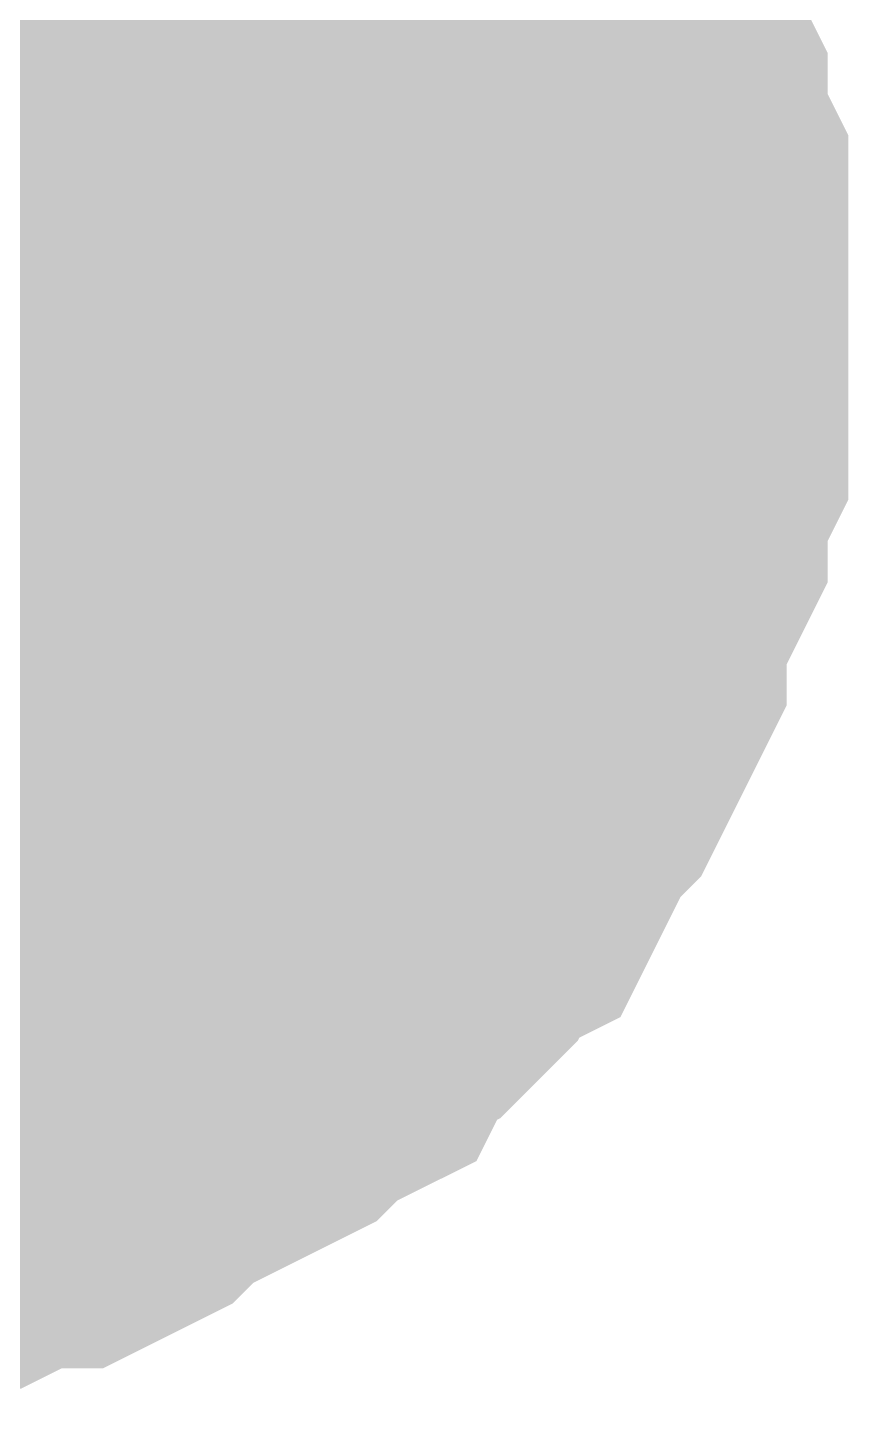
# Model space of a CAD drawing. Header units: inches. Extents: x 0 to 569, y 0 to 432.
# Drawn here: x 23.033 to 23.528, y 161.899 to 162.732 of the extents above; entities that cross this region are included whole.
import ezdxf

# ---------------------------------------------------------------- set-up
doc = ezdxf.new("R2010")
doc.units = ezdxf.units.IN
doc.layers.add('Sheet', color=255, linetype='Continuous')

msp = doc.modelspace()

# ---------------------------------------------------------------- linework, layer by layer
at = {"layer": 'Sheet'}
msp.add_lwpolyline([(22.606, 162.56, 0.508, 0.508, 1), (23.114, 162.56, 0.508, 0.508, 1)], format="xyseb", close=True, dxfattribs=at)
for points in [[(23.24199, 162.89238, 0.29972, 0.29972, 0), (23.25439, 162.87998, 0.29972, 0.29972, 0), (23.2792, 162.85518, 0.29972, 0.29972, 0), (23.2916, 162.84277, 0.29972, 0.29972, 0), (23.304, 162.81797, 0.29972, 0.29972, 0), (23.31641, 162.79316, 0.29972, 0.29972, 0), (23.32881, 162.76836, 0.29972, 0.29972, 0), (23.34121, 162.75596, 0.29972, 0.29972, 0), (23.34121, 162.73115, 0.29972, 0.29972, 0), (23.35361, 162.70635, 0.29972, 0.29972, 0), (23.36602, 162.68154, 0.29972, 0.29972, 0), (23.36602, 162.65674, 0.29972, 0.29972, 0), (23.37842, 162.63193, 0.29972, 0.29972, 0), (23.37842, 162.60713, 0.29972, 0.29972, 0), (23.37842, 162.58232, 0.29972, 0.29972, 0), (23.37842, 162.55752, 0.29972, 0.29972, 0)], [(23.24199, 162.89238, 0.29972, 0.29972, 0), (23.25439, 162.87998, 0.29972, 0.29972, 0), (23.2792, 162.85518, 0.29972, 0.29972, 0), (23.2916, 162.84277, 0.29972, 0.29972, 0), (23.304, 162.81797, 0.29972, 0.29972, 0), (23.31641, 162.79316, 0.29972, 0.29972, 0), (23.32881, 162.76836, 0.29972, 0.29972, 0), (23.34121, 162.75596, 0.29972, 0.29972, 0), (23.34121, 162.73115, 0.29972, 0.29972, 0), (23.35361, 162.70635, 0.29972, 0.29972, 0), (23.36602, 162.68154, 0.29972, 0.29972, 0), (23.36602, 162.65674, 0.29972, 0.29972, 0), (23.37842, 162.63193, 0.29972, 0.29972, 0), (23.37842, 162.60713, 0.29972, 0.29972, 0), (23.37842, 162.58232, 0.29972, 0.29972, 0), (23.37842, 162.55752, 0.29972, 0.29972, 0)], [(23.24199, 162.89238, 0.29972, 0.29972, 0), (23.25439, 162.87998, 0.29972, 0.29972, 0), (23.2792, 162.85518, 0.29972, 0.29972, 0), (23.2916, 162.84277, 0.29972, 0.29972, 0), (23.304, 162.81797, 0.29972, 0.29972, 0), (23.31641, 162.79316, 0.29972, 0.29972, 0), (23.32881, 162.76836, 0.29972, 0.29972, 0), (23.34121, 162.75596, 0.29972, 0.29972, 0), (23.34121, 162.73115, 0.29972, 0.29972, 0), (23.35361, 162.70635, 0.29972, 0.29972, 0), (23.36602, 162.68154, 0.29972, 0.29972, 0), (23.36602, 162.65674, 0.29972, 0.29972, 0), (23.37842, 162.63193, 0.29972, 0.29972, 0), (23.37842, 162.60713, 0.29972, 0.29972, 0), (23.37842, 162.58232, 0.29972, 0.29972, 0), (23.37842, 162.55752, 0.29972, 0.29972, 0)], [(23.24199, 162.89238, 0.29972, 0.29972, 0), (23.25439, 162.87998, 0.29972, 0.29972, 0), (23.2792, 162.85518, 0.29972, 0.29972, 0), (23.2916, 162.84277, 0.29972, 0.29972, 0), (23.304, 162.81797, 0.29972, 0.29972, 0), (23.31641, 162.79316, 0.29972, 0.29972, 0), (23.32881, 162.76836, 0.29972, 0.29972, 0), (23.34121, 162.75596, 0.29972, 0.29972, 0), (23.34121, 162.73115, 0.29972, 0.29972, 0), (23.35361, 162.70635, 0.29972, 0.29972, 0), (23.36602, 162.68154, 0.29972, 0.29972, 0), (23.36602, 162.65674, 0.29972, 0.29972, 0), (23.37842, 162.63193, 0.29972, 0.29972, 0), (23.37842, 162.60713, 0.29972, 0.29972, 0), (23.37842, 162.58232, 0.29972, 0.29972, 0), (23.37842, 162.55752, 0.29972, 0.29972, 0)], [(23.24199, 162.89238, 0.29972, 0.29972, 0), (23.25439, 162.87998, 0.29972, 0.29972, 0), (23.2792, 162.85518, 0.29972, 0.29972, 0), (23.2916, 162.84277, 0.29972, 0.29972, 0), (23.304, 162.81797, 0.29972, 0.29972, 0), (23.31641, 162.79316, 0.29972, 0.29972, 0), (23.32881, 162.76836, 0.29972, 0.29972, 0), (23.34121, 162.75596, 0.29972, 0.29972, 0), (23.34121, 162.73115, 0.29972, 0.29972, 0), (23.35361, 162.70635, 0.29972, 0.29972, 0), (23.36602, 162.68154, 0.29972, 0.29972, 0), (23.36602, 162.65674, 0.29972, 0.29972, 0), (23.37842, 162.63193, 0.29972, 0.29972, 0), (23.37842, 162.60713, 0.29972, 0.29972, 0), (23.37842, 162.58232, 0.29972, 0.29972, 0), (23.37842, 162.55752, 0.29972, 0.29972, 0)], [(23.31641, 162.79316, 0.09906, 0.09906, 0), (23.32881, 162.76836, 0.09906, 0.09906, 0), (23.34121, 162.75596, 0.09906, 0.09906, 0), (23.34121, 162.73115, 0.09906, 0.09906, 0), (23.35361, 162.70635, 0.09906, 0.09906, 0), (23.36602, 162.68154, 0.09906, 0.09906, 0), (23.36602, 162.65674, 0.09906, 0.09906, 0), (23.37842, 162.63193, 0.09906, 0.09906, 0), (23.37842, 162.60713, 0.09906, 0.09906, 0), (23.37842, 162.58232, 0.09906, 0.09906, 0), (23.37842, 162.55752, 0.09906, 0.09906, 0)], [(23.31641, 162.79316, 0.09906, 0.09906, 0), (23.32881, 162.76836, 0.09906, 0.09906, 0), (23.34121, 162.75596, 0.09906, 0.09906, 0), (23.34121, 162.73115, 0.09906, 0.09906, 0), (23.35361, 162.70635, 0.09906, 0.09906, 0), (23.36602, 162.68154, 0.09906, 0.09906, 0), (23.36602, 162.65674, 0.09906, 0.09906, 0), (23.37842, 162.63193, 0.09906, 0.09906, 0), (23.37842, 162.60713, 0.09906, 0.09906, 0), (23.37842, 162.58232, 0.09906, 0.09906, 0), (23.37842, 162.55752, 0.09906, 0.09906, 0)], [(23.31641, 162.79316, 0.09906, 0.09906, 0), (23.32881, 162.76836, 0.09906, 0.09906, 0), (23.34121, 162.75596, 0.09906, 0.09906, 0), (23.34121, 162.73115, 0.09906, 0.09906, 0), (23.35361, 162.70635, 0.09906, 0.09906, 0), (23.36602, 162.68154, 0.09906, 0.09906, 0), (23.36602, 162.65674, 0.09906, 0.09906, 0), (23.37842, 162.63193, 0.09906, 0.09906, 0), (23.37842, 162.60713, 0.09906, 0.09906, 0), (23.37842, 162.58232, 0.09906, 0.09906, 0), (23.37842, 162.55752, 0.09906, 0.09906, 0)], [(23.31641, 162.79316, 0.09906, 0.09906, 0), (23.32881, 162.76836, 0.09906, 0.09906, 0), (23.34121, 162.75596, 0.09906, 0.09906, 0), (23.34121, 162.73115, 0.09906, 0.09906, 0), (23.35361, 162.70635, 0.09906, 0.09906, 0), (23.36602, 162.68154, 0.09906, 0.09906, 0), (23.36602, 162.65674, 0.09906, 0.09906, 0), (23.37842, 162.63193, 0.09906, 0.09906, 0), (23.37842, 162.60713, 0.09906, 0.09906, 0), (23.37842, 162.58232, 0.09906, 0.09906, 0), (23.37842, 162.55752, 0.09906, 0.09906, 0)], [(23.31641, 162.79316, 0.09906, 0.09906, 0), (23.32881, 162.76836, 0.09906, 0.09906, 0), (23.34121, 162.75596, 0.09906, 0.09906, 0), (23.34121, 162.73115, 0.09906, 0.09906, 0), (23.35361, 162.70635, 0.09906, 0.09906, 0), (23.36602, 162.68154, 0.09906, 0.09906, 0), (23.36602, 162.65674, 0.09906, 0.09906, 0), (23.37842, 162.63193, 0.09906, 0.09906, 0), (23.37842, 162.60713, 0.09906, 0.09906, 0), (23.37842, 162.58232, 0.09906, 0.09906, 0), (23.37842, 162.55752, 0.09906, 0.09906, 0)], [(23.37842, 162.55752, 0.29972, 0.29972, 0), (23.37842, 162.53271, 0.29972, 0.29972, 0), (23.37842, 162.50791, 0.29972, 0.29972, 0), (23.37842, 162.48311, 0.29972, 0.29972, 0), (23.36602, 162.4583, 0.29972, 0.29972, 0), (23.36602, 162.4335, 0.29972, 0.29972, 0), (23.35361, 162.40869, 0.29972, 0.29972, 0), (23.34121, 162.38389, 0.29972, 0.29972, 0), (23.34121, 162.35908, 0.29972, 0.29972, 0), (23.32881, 162.33428, 0.29972, 0.29972, 0), (23.31641, 162.30947, 0.29972, 0.29972, 0), (23.304, 162.29707, 0.29972, 0.29972, 0), (23.2916, 162.27227, 0.29972, 0.29972, 0), (23.2792, 162.24746, 0.29972, 0.29972, 0), (23.25439, 162.23506, 0.29972, 0.29972, 0), (23.24199, 162.21025, 0.29972, 0.29972, 0), (23.22959, 162.19785, 0.29972, 0.29972, 0), (23.20479, 162.18545, 0.29972, 0.29972, 0), (23.19238, 162.16064, 0.29972, 0.29972, 0), (23.16758, 162.14824, 0.29972, 0.29972, 0), (23.15518, 162.13584, 0.29972, 0.29972, 0), (23.13037, 162.12344, 0.29972, 0.29972, 0), (23.10557, 162.11104, 0.29972, 0.29972, 0), (23.08076, 162.09863, 0.29972, 0.29972, 0), (23.06836, 162.08623, 0.29972, 0.29972, 0), (23.04355, 162.07383, 0.29972, 0.29972, 0), (23.01875, 162.07383, 0.29972, 0.29972, 0), (22.99395, 162.06143, 0.29972, 0.29972, 0), (22.96914, 162.06143, 0.29972, 0.29972, 0), (22.94434, 162.04902, 0.29972, 0.29972, 0), (22.91953, 162.04902, 0.29972, 0.29972, 0), (22.89473, 162.04902, 0.29972, 0.29972, 0), (22.86992, 162.04902, 0.29972, 0.29972, 0)], [(23.37842, 162.55752, 0.29972, 0.29972, 0), (23.37842, 162.53271, 0.29972, 0.29972, 0), (23.37842, 162.50791, 0.29972, 0.29972, 0), (23.37842, 162.48311, 0.29972, 0.29972, 0), (23.36602, 162.4583, 0.29972, 0.29972, 0), (23.36602, 162.4335, 0.29972, 0.29972, 0), (23.35361, 162.40869, 0.29972, 0.29972, 0), (23.34121, 162.38389, 0.29972, 0.29972, 0), (23.34121, 162.35908, 0.29972, 0.29972, 0), (23.32881, 162.33428, 0.29972, 0.29972, 0), (23.31641, 162.30947, 0.29972, 0.29972, 0), (23.304, 162.29707, 0.29972, 0.29972, 0), (23.2916, 162.27227, 0.29972, 0.29972, 0), (23.2792, 162.24746, 0.29972, 0.29972, 0), (23.25439, 162.23506, 0.29972, 0.29972, 0), (23.24199, 162.21025, 0.29972, 0.29972, 0), (23.22959, 162.19785, 0.29972, 0.29972, 0), (23.20479, 162.18545, 0.29972, 0.29972, 0), (23.19238, 162.16064, 0.29972, 0.29972, 0), (23.16758, 162.14824, 0.29972, 0.29972, 0), (23.15518, 162.13584, 0.29972, 0.29972, 0), (23.13037, 162.12344, 0.29972, 0.29972, 0), (23.10557, 162.11104, 0.29972, 0.29972, 0), (23.08076, 162.09863, 0.29972, 0.29972, 0), (23.06836, 162.08623, 0.29972, 0.29972, 0), (23.04355, 162.07383, 0.29972, 0.29972, 0), (23.01875, 162.07383, 0.29972, 0.29972, 0), (22.99395, 162.06143, 0.29972, 0.29972, 0), (22.96914, 162.06143, 0.29972, 0.29972, 0), (22.94434, 162.04902, 0.29972, 0.29972, 0), (22.91953, 162.04902, 0.29972, 0.29972, 0), (22.89473, 162.04902, 0.29972, 0.29972, 0), (22.86992, 162.04902, 0.29972, 0.29972, 0)], [(23.37842, 162.55752, 0.29972, 0.29972, 0), (23.37842, 162.53271, 0.29972, 0.29972, 0), (23.37842, 162.50791, 0.29972, 0.29972, 0), (23.37842, 162.48311, 0.29972, 0.29972, 0), (23.36602, 162.4583, 0.29972, 0.29972, 0), (23.36602, 162.4335, 0.29972, 0.29972, 0), (23.35361, 162.40869, 0.29972, 0.29972, 0), (23.34121, 162.38389, 0.29972, 0.29972, 0), (23.34121, 162.35908, 0.29972, 0.29972, 0), (23.32881, 162.33428, 0.29972, 0.29972, 0), (23.31641, 162.30947, 0.29972, 0.29972, 0), (23.304, 162.29707, 0.29972, 0.29972, 0), (23.2916, 162.27227, 0.29972, 0.29972, 0), (23.2792, 162.24746, 0.29972, 0.29972, 0), (23.25439, 162.23506, 0.29972, 0.29972, 0), (23.24199, 162.21025, 0.29972, 0.29972, 0), (23.22959, 162.19785, 0.29972, 0.29972, 0), (23.20479, 162.18545, 0.29972, 0.29972, 0), (23.19238, 162.16064, 0.29972, 0.29972, 0), (23.16758, 162.14824, 0.29972, 0.29972, 0), (23.15518, 162.13584, 0.29972, 0.29972, 0), (23.13037, 162.12344, 0.29972, 0.29972, 0), (23.10557, 162.11104, 0.29972, 0.29972, 0), (23.08076, 162.09863, 0.29972, 0.29972, 0), (23.06836, 162.08623, 0.29972, 0.29972, 0), (23.04355, 162.07383, 0.29972, 0.29972, 0), (23.01875, 162.07383, 0.29972, 0.29972, 0), (22.99395, 162.06143, 0.29972, 0.29972, 0), (22.96914, 162.06143, 0.29972, 0.29972, 0), (22.94434, 162.04902, 0.29972, 0.29972, 0), (22.91953, 162.04902, 0.29972, 0.29972, 0), (22.89473, 162.04902, 0.29972, 0.29972, 0), (22.86992, 162.04902, 0.29972, 0.29972, 0)], [(23.37842, 162.55752, 0.29972, 0.29972, 0), (23.37842, 162.53271, 0.29972, 0.29972, 0), (23.37842, 162.50791, 0.29972, 0.29972, 0), (23.37842, 162.48311, 0.29972, 0.29972, 0), (23.36602, 162.4583, 0.29972, 0.29972, 0), (23.36602, 162.4335, 0.29972, 0.29972, 0), (23.35361, 162.40869, 0.29972, 0.29972, 0), (23.34121, 162.38389, 0.29972, 0.29972, 0), (23.34121, 162.35908, 0.29972, 0.29972, 0), (23.32881, 162.33428, 0.29972, 0.29972, 0), (23.31641, 162.30947, 0.29972, 0.29972, 0), (23.304, 162.29707, 0.29972, 0.29972, 0), (23.2916, 162.27227, 0.29972, 0.29972, 0), (23.2792, 162.24746, 0.29972, 0.29972, 0), (23.25439, 162.23506, 0.29972, 0.29972, 0), (23.24199, 162.21025, 0.29972, 0.29972, 0), (23.22959, 162.19785, 0.29972, 0.29972, 0), (23.20479, 162.18545, 0.29972, 0.29972, 0), (23.19238, 162.16064, 0.29972, 0.29972, 0), (23.16758, 162.14824, 0.29972, 0.29972, 0), (23.15518, 162.13584, 0.29972, 0.29972, 0), (23.13037, 162.12344, 0.29972, 0.29972, 0), (23.10557, 162.11104, 0.29972, 0.29972, 0), (23.08076, 162.09863, 0.29972, 0.29972, 0), (23.06836, 162.08623, 0.29972, 0.29972, 0), (23.04355, 162.07383, 0.29972, 0.29972, 0), (23.01875, 162.07383, 0.29972, 0.29972, 0), (22.99395, 162.06143, 0.29972, 0.29972, 0), (22.96914, 162.06143, 0.29972, 0.29972, 0), (22.94434, 162.04902, 0.29972, 0.29972, 0), (22.91953, 162.04902, 0.29972, 0.29972, 0), (22.89473, 162.04902, 0.29972, 0.29972, 0), (22.86992, 162.04902, 0.29972, 0.29972, 0)], [(23.37842, 162.55752, 0.29972, 0.29972, 0), (23.37842, 162.53271, 0.29972, 0.29972, 0), (23.37842, 162.50791, 0.29972, 0.29972, 0), (23.37842, 162.48311, 0.29972, 0.29972, 0), (23.36602, 162.4583, 0.29972, 0.29972, 0), (23.36602, 162.4335, 0.29972, 0.29972, 0), (23.35361, 162.40869, 0.29972, 0.29972, 0), (23.34121, 162.38389, 0.29972, 0.29972, 0), (23.34121, 162.35908, 0.29972, 0.29972, 0), (23.32881, 162.33428, 0.29972, 0.29972, 0), (23.31641, 162.30947, 0.29972, 0.29972, 0), (23.304, 162.29707, 0.29972, 0.29972, 0), (23.2916, 162.27227, 0.29972, 0.29972, 0), (23.2792, 162.24746, 0.29972, 0.29972, 0), (23.25439, 162.23506, 0.29972, 0.29972, 0), (23.24199, 162.21025, 0.29972, 0.29972, 0), (23.22959, 162.19785, 0.29972, 0.29972, 0), (23.20479, 162.18545, 0.29972, 0.29972, 0), (23.19238, 162.16064, 0.29972, 0.29972, 0), (23.16758, 162.14824, 0.29972, 0.29972, 0), (23.15518, 162.13584, 0.29972, 0.29972, 0), (23.13037, 162.12344, 0.29972, 0.29972, 0), (23.10557, 162.11104, 0.29972, 0.29972, 0), (23.08076, 162.09863, 0.29972, 0.29972, 0), (23.06836, 162.08623, 0.29972, 0.29972, 0), (23.04355, 162.07383, 0.29972, 0.29972, 0), (23.01875, 162.07383, 0.29972, 0.29972, 0), (22.99395, 162.06143, 0.29972, 0.29972, 0), (22.96914, 162.06143, 0.29972, 0.29972, 0), (22.94434, 162.04902, 0.29972, 0.29972, 0), (22.91953, 162.04902, 0.29972, 0.29972, 0), (22.89473, 162.04902, 0.29972, 0.29972, 0), (22.86992, 162.04902, 0.29972, 0.29972, 0)], [(23.37842, 162.55752, 0.29972, 0.29972, 0), (23.37842, 162.55752, 0.29972, 0.29972, 0), (23.37842, 162.55752, 0.29972, 0.29972, 0), (23.37842, 162.55752, 0.29972, 0.29972, 0), (23.37842, 162.55752, 0.29972, 0.29972, 0), (23.37842, 162.55752, 0.29972, 0.29972, 0), (23.37842, 162.55752, 0.29972, 0.29972, 0), (23.37842, 162.55752, 0.29972, 0.29972, 0), (23.37842, 162.55752, 0.29972, 0.29972, 0), (23.37842, 162.55752, 0.29972, 0.29972, 0), (23.37842, 162.55752, 0.29972, 0.29972, 0), (23.37842, 162.55752, 0.29972, 0.29972, 0), (23.37842, 162.55752, 0.29972, 0.29972, 0), (23.37842, 162.55752, 0.29972, 0.29972, 0), (23.37842, 162.55752, 0.29972, 0.29972, 0), (23.37842, 162.55752, 0.29972, 0.29972, 0), (23.37842, 162.55752, 0.29972, 0.29972, 0), (23.37842, 162.55752, 0.29972, 0.29972, 0), (23.37842, 162.55752, 0.29972, 0.29972, 0), (23.37842, 162.55752, 0.29972, 0.29972, 0), (23.37842, 162.55752, 0.29972, 0.29972, 0), (23.37842, 162.55752, 0.29972, 0.29972, 0), (23.37842, 162.55752, 0.29972, 0.29972, 0), (23.37842, 162.55752, 0.29972, 0.29972, 0), (23.37842, 162.55752, 0.29972, 0.29972, 0), (23.37842, 162.55752, 0.29972, 0.29972, 0), (23.37842, 162.55752, 0.29972, 0.29972, 0), (23.37842, 162.55752, 0.29972, 0.29972, 0), (23.37842, 162.55752, 0.29972, 0.29972, 0), (23.37842, 162.55752, 0.29972, 0.29972, 0), (23.37842, 162.55752, 0.29972, 0.29972, 0), (23.37842, 162.55752, 0.29972, 0.29972, 0), (23.37842, 162.55752, 0.29972, 0.29972, 0)], [(23.37842, 162.55752, 0.29972, 0.29972, 0), (23.37842, 162.55752, 0.29972, 0.29972, 0)], [(23.37842, 162.55752, 0.29972, 0.29972, 0), (23.37842, 162.55752, 0.29972, 0.29972, 0), (23.37842, 162.55752, 0.29972, 0.29972, 0), (23.37842, 162.55752, 0.29972, 0.29972, 0), (23.37842, 162.55752, 0.29972, 0.29972, 0), (23.37842, 162.55752, 0.29972, 0.29972, 0), (23.37842, 162.55752, 0.29972, 0.29972, 0), (23.37842, 162.55752, 0.29972, 0.29972, 0), (23.37842, 162.55752, 0.29972, 0.29972, 0), (23.37842, 162.55752, 0.29972, 0.29972, 0), (23.37842, 162.55752, 0.29972, 0.29972, 0), (23.37842, 162.55752, 0.29972, 0.29972, 0), (23.37842, 162.55752, 0.29972, 0.29972, 0), (23.37842, 162.55752, 0.29972, 0.29972, 0), (23.37842, 162.55752, 0.29972, 0.29972, 0), (23.37842, 162.55752, 0.29972, 0.29972, 0), (23.37842, 162.55752, 0.29972, 0.29972, 0), (23.37842, 162.55752, 0.29972, 0.29972, 0), (23.37842, 162.55752, 0.29972, 0.29972, 0), (23.37842, 162.55752, 0.29972, 0.29972, 0), (23.37842, 162.55752, 0.29972, 0.29972, 0), (23.37842, 162.55752, 0.29972, 0.29972, 0), (23.37842, 162.55752, 0.29972, 0.29972, 0), (23.37842, 162.55752, 0.29972, 0.29972, 0), (23.37842, 162.55752, 0.29972, 0.29972, 0), (23.37842, 162.55752, 0.29972, 0.29972, 0), (23.37842, 162.55752, 0.29972, 0.29972, 0), (23.37842, 162.55752, 0.29972, 0.29972, 0), (23.37842, 162.55752, 0.29972, 0.29972, 0), (23.37842, 162.55752, 0.29972, 0.29972, 0), (23.37842, 162.55752, 0.29972, 0.29972, 0), (23.37842, 162.55752, 0.29972, 0.29972, 0), (23.37842, 162.55752, 0.29972, 0.29972, 0)], [(23.37842, 162.55752, 0.29972, 0.29972, 0), (23.37842, 162.55752, 0.29972, 0.29972, 0)], [(23.37842, 162.55752, 0.29972, 0.29972, 0), (23.37842, 162.55752, 0.29972, 0.29972, 0), (23.37842, 162.55752, 0.29972, 0.29972, 0), (23.37842, 162.55752, 0.29972, 0.29972, 0), (23.37842, 162.55752, 0.29972, 0.29972, 0), (23.37842, 162.55752, 0.29972, 0.29972, 0), (23.37842, 162.55752, 0.29972, 0.29972, 0), (23.37842, 162.55752, 0.29972, 0.29972, 0), (23.37842, 162.55752, 0.29972, 0.29972, 0), (23.37842, 162.55752, 0.29972, 0.29972, 0), (23.37842, 162.55752, 0.29972, 0.29972, 0), (23.37842, 162.55752, 0.29972, 0.29972, 0), (23.37842, 162.55752, 0.29972, 0.29972, 0), (23.37842, 162.55752, 0.29972, 0.29972, 0), (23.37842, 162.55752, 0.29972, 0.29972, 0), (23.37842, 162.55752, 0.29972, 0.29972, 0), (23.37842, 162.55752, 0.29972, 0.29972, 0), (23.37842, 162.55752, 0.29972, 0.29972, 0), (23.37842, 162.55752, 0.29972, 0.29972, 0), (23.37842, 162.55752, 0.29972, 0.29972, 0), (23.37842, 162.55752, 0.29972, 0.29972, 0), (23.37842, 162.55752, 0.29972, 0.29972, 0), (23.37842, 162.55752, 0.29972, 0.29972, 0), (23.37842, 162.55752, 0.29972, 0.29972, 0), (23.37842, 162.55752, 0.29972, 0.29972, 0), (23.37842, 162.55752, 0.29972, 0.29972, 0), (23.37842, 162.55752, 0.29972, 0.29972, 0), (23.37842, 162.55752, 0.29972, 0.29972, 0), (23.37842, 162.55752, 0.29972, 0.29972, 0), (23.37842, 162.55752, 0.29972, 0.29972, 0), (23.37842, 162.55752, 0.29972, 0.29972, 0), (23.37842, 162.55752, 0.29972, 0.29972, 0), (23.37842, 162.55752, 0.29972, 0.29972, 0)], [(23.37842, 162.55752, 0.29972, 0.29972, 0), (23.37842, 162.55752, 0.29972, 0.29972, 0)], [(23.37842, 162.55752, 0.29972, 0.29972, 0), (23.37842, 162.55752, 0.29972, 0.29972, 0), (23.37842, 162.55752, 0.29972, 0.29972, 0), (23.37842, 162.55752, 0.29972, 0.29972, 0), (23.37842, 162.55752, 0.29972, 0.29972, 0), (23.37842, 162.55752, 0.29972, 0.29972, 0), (23.37842, 162.55752, 0.29972, 0.29972, 0), (23.37842, 162.55752, 0.29972, 0.29972, 0), (23.37842, 162.55752, 0.29972, 0.29972, 0), (23.37842, 162.55752, 0.29972, 0.29972, 0), (23.37842, 162.55752, 0.29972, 0.29972, 0), (23.37842, 162.55752, 0.29972, 0.29972, 0), (23.37842, 162.55752, 0.29972, 0.29972, 0), (23.37842, 162.55752, 0.29972, 0.29972, 0), (23.37842, 162.55752, 0.29972, 0.29972, 0), (23.37842, 162.55752, 0.29972, 0.29972, 0), (23.37842, 162.55752, 0.29972, 0.29972, 0), (23.37842, 162.55752, 0.29972, 0.29972, 0), (23.37842, 162.55752, 0.29972, 0.29972, 0), (23.37842, 162.55752, 0.29972, 0.29972, 0), (23.37842, 162.55752, 0.29972, 0.29972, 0), (23.37842, 162.55752, 0.29972, 0.29972, 0), (23.37842, 162.55752, 0.29972, 0.29972, 0), (23.37842, 162.55752, 0.29972, 0.29972, 0), (23.37842, 162.55752, 0.29972, 0.29972, 0), (23.37842, 162.55752, 0.29972, 0.29972, 0), (23.37842, 162.55752, 0.29972, 0.29972, 0), (23.37842, 162.55752, 0.29972, 0.29972, 0), (23.37842, 162.55752, 0.29972, 0.29972, 0), (23.37842, 162.55752, 0.29972, 0.29972, 0), (23.37842, 162.55752, 0.29972, 0.29972, 0), (23.37842, 162.55752, 0.29972, 0.29972, 0), (23.37842, 162.55752, 0.29972, 0.29972, 0)], [(23.37842, 162.55752, 0.29972, 0.29972, 0), (23.37842, 162.55752, 0.29972, 0.29972, 0)], [(23.37842, 162.55752, 0.29972, 0.29972, 0), (23.37842, 162.55752, 0.29972, 0.29972, 0), (23.37842, 162.55752, 0.29972, 0.29972, 0), (23.37842, 162.55752, 0.29972, 0.29972, 0), (23.37842, 162.55752, 0.29972, 0.29972, 0), (23.37842, 162.55752, 0.29972, 0.29972, 0), (23.37842, 162.55752, 0.29972, 0.29972, 0), (23.37842, 162.55752, 0.29972, 0.29972, 0), (23.37842, 162.55752, 0.29972, 0.29972, 0), (23.37842, 162.55752, 0.29972, 0.29972, 0), (23.37842, 162.55752, 0.29972, 0.29972, 0), (23.37842, 162.55752, 0.29972, 0.29972, 0), (23.37842, 162.55752, 0.29972, 0.29972, 0), (23.37842, 162.55752, 0.29972, 0.29972, 0), (23.37842, 162.55752, 0.29972, 0.29972, 0), (23.37842, 162.55752, 0.29972, 0.29972, 0), (23.37842, 162.55752, 0.29972, 0.29972, 0), (23.37842, 162.55752, 0.29972, 0.29972, 0), (23.37842, 162.55752, 0.29972, 0.29972, 0), (23.37842, 162.55752, 0.29972, 0.29972, 0), (23.37842, 162.55752, 0.29972, 0.29972, 0), (23.37842, 162.55752, 0.29972, 0.29972, 0), (23.37842, 162.55752, 0.29972, 0.29972, 0), (23.37842, 162.55752, 0.29972, 0.29972, 0), (23.37842, 162.55752, 0.29972, 0.29972, 0), (23.37842, 162.55752, 0.29972, 0.29972, 0), (23.37842, 162.55752, 0.29972, 0.29972, 0), (23.37842, 162.55752, 0.29972, 0.29972, 0), (23.37842, 162.55752, 0.29972, 0.29972, 0), (23.37842, 162.55752, 0.29972, 0.29972, 0), (23.37842, 162.55752, 0.29972, 0.29972, 0), (23.37842, 162.55752, 0.29972, 0.29972, 0), (23.37842, 162.55752, 0.29972, 0.29972, 0)], [(23.37842, 162.55752, 0.29972, 0.29972, 0), (23.37842, 162.55752, 0.29972, 0.29972, 0)], [(23.37842, 162.55752, 0.09906, 0.09906, 0), (23.37842, 162.53271, 0.09906, 0.09906, 0), (23.37842, 162.50791, 0.09906, 0.09906, 0), (23.37842, 162.48311, 0.09906, 0.09906, 0), (23.36602, 162.4583, 0.09906, 0.09906, 0), (23.36602, 162.4335, 0.09906, 0.09906, 0), (23.35361, 162.40869, 0.09906, 0.09906, 0), (23.34121, 162.38389, 0.09906, 0.09906, 0), (23.34121, 162.35908, 0.09906, 0.09906, 0), (23.32881, 162.33428, 0.09906, 0.09906, 0), (23.31641, 162.30947, 0.09906, 0.09906, 0), (23.304, 162.29707, 0.09906, 0.09906, 0), (23.2916, 162.27227, 0.09906, 0.09906, 0), (23.2792, 162.24746, 0.09906, 0.09906, 0), (23.25439, 162.23506, 0.09906, 0.09906, 0), (23.24199, 162.21025, 0.09906, 0.09906, 0), (23.22959, 162.19785, 0.09906, 0.09906, 0), (23.20479, 162.18545, 0.09906, 0.09906, 0), (23.19238, 162.16064, 0.09906, 0.09906, 0), (23.16758, 162.14824, 0.09906, 0.09906, 0), (23.15518, 162.13584, 0.09906, 0.09906, 0), (23.13037, 162.12344, 0.09906, 0.09906, 0), (23.10557, 162.11104, 0.09906, 0.09906, 0), (23.08076, 162.09863, 0.09906, 0.09906, 0), (23.06836, 162.08623, 0.09906, 0.09906, 0), (23.04355, 162.07383, 0.09906, 0.09906, 0), (23.01875, 162.07383, 0.09906, 0.09906, 0), (22.99395, 162.06143, 0.09906, 0.09906, 0), (22.96914, 162.06143, 0.09906, 0.09906, 0)], [(23.37842, 162.55752, 0.09906, 0.09906, 0), (23.37842, 162.53271, 0.09906, 0.09906, 0), (23.37842, 162.50791, 0.09906, 0.09906, 0), (23.37842, 162.48311, 0.09906, 0.09906, 0), (23.36602, 162.4583, 0.09906, 0.09906, 0), (23.36602, 162.4335, 0.09906, 0.09906, 0), (23.35361, 162.40869, 0.09906, 0.09906, 0), (23.34121, 162.38389, 0.09906, 0.09906, 0), (23.34121, 162.35908, 0.09906, 0.09906, 0), (23.32881, 162.33428, 0.09906, 0.09906, 0), (23.31641, 162.30947, 0.09906, 0.09906, 0), (23.304, 162.29707, 0.09906, 0.09906, 0), (23.2916, 162.27227, 0.09906, 0.09906, 0), (23.2792, 162.24746, 0.09906, 0.09906, 0), (23.25439, 162.23506, 0.09906, 0.09906, 0), (23.24199, 162.21025, 0.09906, 0.09906, 0), (23.22959, 162.19785, 0.09906, 0.09906, 0), (23.20479, 162.18545, 0.09906, 0.09906, 0), (23.19238, 162.16064, 0.09906, 0.09906, 0), (23.16758, 162.14824, 0.09906, 0.09906, 0), (23.15518, 162.13584, 0.09906, 0.09906, 0), (23.13037, 162.12344, 0.09906, 0.09906, 0), (23.10557, 162.11104, 0.09906, 0.09906, 0), (23.08076, 162.09863, 0.09906, 0.09906, 0), (23.06836, 162.08623, 0.09906, 0.09906, 0), (23.04355, 162.07383, 0.09906, 0.09906, 0), (23.01875, 162.07383, 0.09906, 0.09906, 0), (22.99395, 162.06143, 0.09906, 0.09906, 0), (22.96914, 162.06143, 0.09906, 0.09906, 0)], [(23.37842, 162.55752, 0.09906, 0.09906, 0), (23.37842, 162.53271, 0.09906, 0.09906, 0), (23.37842, 162.50791, 0.09906, 0.09906, 0), (23.37842, 162.48311, 0.09906, 0.09906, 0), (23.36602, 162.4583, 0.09906, 0.09906, 0), (23.36602, 162.4335, 0.09906, 0.09906, 0), (23.35361, 162.40869, 0.09906, 0.09906, 0), (23.34121, 162.38389, 0.09906, 0.09906, 0), (23.34121, 162.35908, 0.09906, 0.09906, 0), (23.32881, 162.33428, 0.09906, 0.09906, 0), (23.31641, 162.30947, 0.09906, 0.09906, 0), (23.304, 162.29707, 0.09906, 0.09906, 0), (23.2916, 162.27227, 0.09906, 0.09906, 0), (23.2792, 162.24746, 0.09906, 0.09906, 0), (23.25439, 162.23506, 0.09906, 0.09906, 0), (23.24199, 162.21025, 0.09906, 0.09906, 0), (23.22959, 162.19785, 0.09906, 0.09906, 0), (23.20479, 162.18545, 0.09906, 0.09906, 0), (23.19238, 162.16064, 0.09906, 0.09906, 0), (23.16758, 162.14824, 0.09906, 0.09906, 0), (23.15518, 162.13584, 0.09906, 0.09906, 0), (23.13037, 162.12344, 0.09906, 0.09906, 0), (23.10557, 162.11104, 0.09906, 0.09906, 0), (23.08076, 162.09863, 0.09906, 0.09906, 0), (23.06836, 162.08623, 0.09906, 0.09906, 0), (23.04355, 162.07383, 0.09906, 0.09906, 0), (23.01875, 162.07383, 0.09906, 0.09906, 0), (22.99395, 162.06143, 0.09906, 0.09906, 0), (22.96914, 162.06143, 0.09906, 0.09906, 0)], [(23.37842, 162.55752, 0.09906, 0.09906, 0), (23.37842, 162.53271, 0.09906, 0.09906, 0), (23.37842, 162.50791, 0.09906, 0.09906, 0), (23.37842, 162.48311, 0.09906, 0.09906, 0), (23.36602, 162.4583, 0.09906, 0.09906, 0), (23.36602, 162.4335, 0.09906, 0.09906, 0), (23.35361, 162.40869, 0.09906, 0.09906, 0), (23.34121, 162.38389, 0.09906, 0.09906, 0), (23.34121, 162.35908, 0.09906, 0.09906, 0), (23.32881, 162.33428, 0.09906, 0.09906, 0), (23.31641, 162.30947, 0.09906, 0.09906, 0), (23.304, 162.29707, 0.09906, 0.09906, 0), (23.2916, 162.27227, 0.09906, 0.09906, 0), (23.2792, 162.24746, 0.09906, 0.09906, 0), (23.25439, 162.23506, 0.09906, 0.09906, 0), (23.24199, 162.21025, 0.09906, 0.09906, 0), (23.22959, 162.19785, 0.09906, 0.09906, 0), (23.20479, 162.18545, 0.09906, 0.09906, 0), (23.19238, 162.16064, 0.09906, 0.09906, 0), (23.16758, 162.14824, 0.09906, 0.09906, 0), (23.15518, 162.13584, 0.09906, 0.09906, 0), (23.13037, 162.12344, 0.09906, 0.09906, 0), (23.10557, 162.11104, 0.09906, 0.09906, 0), (23.08076, 162.09863, 0.09906, 0.09906, 0), (23.06836, 162.08623, 0.09906, 0.09906, 0), (23.04355, 162.07383, 0.09906, 0.09906, 0), (23.01875, 162.07383, 0.09906, 0.09906, 0), (22.99395, 162.06143, 0.09906, 0.09906, 0), (22.96914, 162.06143, 0.09906, 0.09906, 0)], [(23.37842, 162.55752, 0.09906, 0.09906, 0), (23.37842, 162.53271, 0.09906, 0.09906, 0), (23.37842, 162.50791, 0.09906, 0.09906, 0), (23.37842, 162.48311, 0.09906, 0.09906, 0), (23.36602, 162.4583, 0.09906, 0.09906, 0), (23.36602, 162.4335, 0.09906, 0.09906, 0), (23.35361, 162.40869, 0.09906, 0.09906, 0), (23.34121, 162.38389, 0.09906, 0.09906, 0), (23.34121, 162.35908, 0.09906, 0.09906, 0), (23.32881, 162.33428, 0.09906, 0.09906, 0), (23.31641, 162.30947, 0.09906, 0.09906, 0), (23.304, 162.29707, 0.09906, 0.09906, 0), (23.2916, 162.27227, 0.09906, 0.09906, 0), (23.2792, 162.24746, 0.09906, 0.09906, 0), (23.25439, 162.23506, 0.09906, 0.09906, 0), (23.24199, 162.21025, 0.09906, 0.09906, 0), (23.22959, 162.19785, 0.09906, 0.09906, 0), (23.20479, 162.18545, 0.09906, 0.09906, 0), (23.19238, 162.16064, 0.09906, 0.09906, 0), (23.16758, 162.14824, 0.09906, 0.09906, 0), (23.15518, 162.13584, 0.09906, 0.09906, 0), (23.13037, 162.12344, 0.09906, 0.09906, 0), (23.10557, 162.11104, 0.09906, 0.09906, 0), (23.08076, 162.09863, 0.09906, 0.09906, 0), (23.06836, 162.08623, 0.09906, 0.09906, 0), (23.04355, 162.07383, 0.09906, 0.09906, 0), (23.01875, 162.07383, 0.09906, 0.09906, 0), (22.99395, 162.06143, 0.09906, 0.09906, 0), (22.96914, 162.06143, 0.09906, 0.09906, 0)], [(23.37842, 162.55752, 0.09906, 0.09906, 0), (23.37842, 162.55752, 0.09906, 0.09906, 0), (23.37842, 162.55752, 0.09906, 0.09906, 0), (23.37842, 162.55752, 0.09906, 0.09906, 0), (23.37842, 162.55752, 0.09906, 0.09906, 0), (23.37842, 162.55752, 0.09906, 0.09906, 0), (23.37842, 162.55752, 0.09906, 0.09906, 0), (23.37842, 162.55752, 0.09906, 0.09906, 0), (23.37842, 162.55752, 0.09906, 0.09906, 0), (23.37842, 162.55752, 0.09906, 0.09906, 0), (23.37842, 162.55752, 0.09906, 0.09906, 0), (23.37842, 162.55752, 0.09906, 0.09906, 0), (23.37842, 162.55752, 0.09906, 0.09906, 0), (23.37842, 162.55752, 0.09906, 0.09906, 0), (23.37842, 162.55752, 0.09906, 0.09906, 0), (23.37842, 162.55752, 0.09906, 0.09906, 0), (23.37842, 162.55752, 0.09906, 0.09906, 0), (23.37842, 162.55752, 0.09906, 0.09906, 0), (23.37842, 162.55752, 0.09906, 0.09906, 0), (23.37842, 162.55752, 0.09906, 0.09906, 0), (23.37842, 162.55752, 0.09906, 0.09906, 0), (23.37842, 162.55752, 0.09906, 0.09906, 0), (23.37842, 162.55752, 0.09906, 0.09906, 0), (23.37842, 162.55752, 0.09906, 0.09906, 0), (23.37842, 162.55752, 0.09906, 0.09906, 0), (23.37842, 162.55752, 0.09906, 0.09906, 0), (23.37842, 162.55752, 0.09906, 0.09906, 0), (23.37842, 162.55752, 0.09906, 0.09906, 0), (23.37842, 162.55752, 0.09906, 0.09906, 0), (23.37842, 162.55752, 0.09906, 0.09906, 0), (23.37842, 162.55752, 0.09906, 0.09906, 0), (23.37842, 162.55752, 0.09906, 0.09906, 0), (23.37842, 162.55752, 0.09906, 0.09906, 0)], [(23.37842, 162.55752, 0.09906, 0.09906, 0), (23.37842, 162.55752, 0.09906, 0.09906, 0)], [(23.37842, 162.55752, 0.09906, 0.09906, 0), (23.37842, 162.55752, 0.09906, 0.09906, 0), (23.37842, 162.55752, 0.09906, 0.09906, 0), (23.37842, 162.55752, 0.09906, 0.09906, 0), (23.37842, 162.55752, 0.09906, 0.09906, 0), (23.37842, 162.55752, 0.09906, 0.09906, 0), (23.37842, 162.55752, 0.09906, 0.09906, 0), (23.37842, 162.55752, 0.09906, 0.09906, 0), (23.37842, 162.55752, 0.09906, 0.09906, 0), (23.37842, 162.55752, 0.09906, 0.09906, 0), (23.37842, 162.55752, 0.09906, 0.09906, 0), (23.37842, 162.55752, 0.09906, 0.09906, 0), (23.37842, 162.55752, 0.09906, 0.09906, 0), (23.37842, 162.55752, 0.09906, 0.09906, 0), (23.37842, 162.55752, 0.09906, 0.09906, 0), (23.37842, 162.55752, 0.09906, 0.09906, 0), (23.37842, 162.55752, 0.09906, 0.09906, 0), (23.37842, 162.55752, 0.09906, 0.09906, 0), (23.37842, 162.55752, 0.09906, 0.09906, 0), (23.37842, 162.55752, 0.09906, 0.09906, 0), (23.37842, 162.55752, 0.09906, 0.09906, 0), (23.37842, 162.55752, 0.09906, 0.09906, 0), (23.37842, 162.55752, 0.09906, 0.09906, 0), (23.37842, 162.55752, 0.09906, 0.09906, 0), (23.37842, 162.55752, 0.09906, 0.09906, 0), (23.37842, 162.55752, 0.09906, 0.09906, 0), (23.37842, 162.55752, 0.09906, 0.09906, 0), (23.37842, 162.55752, 0.09906, 0.09906, 0), (23.37842, 162.55752, 0.09906, 0.09906, 0), (23.37842, 162.55752, 0.09906, 0.09906, 0), (23.37842, 162.55752, 0.09906, 0.09906, 0), (23.37842, 162.55752, 0.09906, 0.09906, 0), (23.37842, 162.55752, 0.09906, 0.09906, 0)], [(23.37842, 162.55752, 0.09906, 0.09906, 0), (23.37842, 162.55752, 0.09906, 0.09906, 0)], [(23.37842, 162.55752, 0.09906, 0.09906, 0), (23.37842, 162.55752, 0.09906, 0.09906, 0), (23.37842, 162.55752, 0.09906, 0.09906, 0), (23.37842, 162.55752, 0.09906, 0.09906, 0), (23.37842, 162.55752, 0.09906, 0.09906, 0), (23.37842, 162.55752, 0.09906, 0.09906, 0), (23.37842, 162.55752, 0.09906, 0.09906, 0), (23.37842, 162.55752, 0.09906, 0.09906, 0), (23.37842, 162.55752, 0.09906, 0.09906, 0), (23.37842, 162.55752, 0.09906, 0.09906, 0), (23.37842, 162.55752, 0.09906, 0.09906, 0), (23.37842, 162.55752, 0.09906, 0.09906, 0), (23.37842, 162.55752, 0.09906, 0.09906, 0), (23.37842, 162.55752, 0.09906, 0.09906, 0), (23.37842, 162.55752, 0.09906, 0.09906, 0), (23.37842, 162.55752, 0.09906, 0.09906, 0), (23.37842, 162.55752, 0.09906, 0.09906, 0), (23.37842, 162.55752, 0.09906, 0.09906, 0), (23.37842, 162.55752, 0.09906, 0.09906, 0), (23.37842, 162.55752, 0.09906, 0.09906, 0), (23.37842, 162.55752, 0.09906, 0.09906, 0), (23.37842, 162.55752, 0.09906, 0.09906, 0), (23.37842, 162.55752, 0.09906, 0.09906, 0), (23.37842, 162.55752, 0.09906, 0.09906, 0), (23.37842, 162.55752, 0.09906, 0.09906, 0), (23.37842, 162.55752, 0.09906, 0.09906, 0), (23.37842, 162.55752, 0.09906, 0.09906, 0), (23.37842, 162.55752, 0.09906, 0.09906, 0), (23.37842, 162.55752, 0.09906, 0.09906, 0), (23.37842, 162.55752, 0.09906, 0.09906, 0), (23.37842, 162.55752, 0.09906, 0.09906, 0), (23.37842, 162.55752, 0.09906, 0.09906, 0), (23.37842, 162.55752, 0.09906, 0.09906, 0)], [(23.37842, 162.55752, 0.09906, 0.09906, 0), (23.37842, 162.55752, 0.09906, 0.09906, 0)], [(23.37842, 162.55752, 0.09906, 0.09906, 0), (23.37842, 162.55752, 0.09906, 0.09906, 0), (23.37842, 162.55752, 0.09906, 0.09906, 0), (23.37842, 162.55752, 0.09906, 0.09906, 0), (23.37842, 162.55752, 0.09906, 0.09906, 0), (23.37842, 162.55752, 0.09906, 0.09906, 0), (23.37842, 162.55752, 0.09906, 0.09906, 0), (23.37842, 162.55752, 0.09906, 0.09906, 0), (23.37842, 162.55752, 0.09906, 0.09906, 0), (23.37842, 162.55752, 0.09906, 0.09906, 0), (23.37842, 162.55752, 0.09906, 0.09906, 0), (23.37842, 162.55752, 0.09906, 0.09906, 0), (23.37842, 162.55752, 0.09906, 0.09906, 0), (23.37842, 162.55752, 0.09906, 0.09906, 0), (23.37842, 162.55752, 0.09906, 0.09906, 0), (23.37842, 162.55752, 0.09906, 0.09906, 0), (23.37842, 162.55752, 0.09906, 0.09906, 0), (23.37842, 162.55752, 0.09906, 0.09906, 0), (23.37842, 162.55752, 0.09906, 0.09906, 0), (23.37842, 162.55752, 0.09906, 0.09906, 0), (23.37842, 162.55752, 0.09906, 0.09906, 0), (23.37842, 162.55752, 0.09906, 0.09906, 0), (23.37842, 162.55752, 0.09906, 0.09906, 0), (23.37842, 162.55752, 0.09906, 0.09906, 0), (23.37842, 162.55752, 0.09906, 0.09906, 0), (23.37842, 162.55752, 0.09906, 0.09906, 0), (23.37842, 162.55752, 0.09906, 0.09906, 0), (23.37842, 162.55752, 0.09906, 0.09906, 0), (23.37842, 162.55752, 0.09906, 0.09906, 0), (23.37842, 162.55752, 0.09906, 0.09906, 0), (23.37842, 162.55752, 0.09906, 0.09906, 0), (23.37842, 162.55752, 0.09906, 0.09906, 0), (23.37842, 162.55752, 0.09906, 0.09906, 0)], [(23.37842, 162.55752, 0.09906, 0.09906, 0), (23.37842, 162.55752, 0.09906, 0.09906, 0)], [(23.37842, 162.55752, 0.09906, 0.09906, 0), (23.37842, 162.55752, 0.09906, 0.09906, 0), (23.37842, 162.55752, 0.09906, 0.09906, 0), (23.37842, 162.55752, 0.09906, 0.09906, 0), (23.37842, 162.55752, 0.09906, 0.09906, 0), (23.37842, 162.55752, 0.09906, 0.09906, 0), (23.37842, 162.55752, 0.09906, 0.09906, 0), (23.37842, 162.55752, 0.09906, 0.09906, 0), (23.37842, 162.55752, 0.09906, 0.09906, 0), (23.37842, 162.55752, 0.09906, 0.09906, 0), (23.37842, 162.55752, 0.09906, 0.09906, 0), (23.37842, 162.55752, 0.09906, 0.09906, 0), (23.37842, 162.55752, 0.09906, 0.09906, 0), (23.37842, 162.55752, 0.09906, 0.09906, 0), (23.37842, 162.55752, 0.09906, 0.09906, 0), (23.37842, 162.55752, 0.09906, 0.09906, 0), (23.37842, 162.55752, 0.09906, 0.09906, 0), (23.37842, 162.55752, 0.09906, 0.09906, 0), (23.37842, 162.55752, 0.09906, 0.09906, 0), (23.37842, 162.55752, 0.09906, 0.09906, 0), (23.37842, 162.55752, 0.09906, 0.09906, 0), (23.37842, 162.55752, 0.09906, 0.09906, 0), (23.37842, 162.55752, 0.09906, 0.09906, 0), (23.37842, 162.55752, 0.09906, 0.09906, 0), (23.37842, 162.55752, 0.09906, 0.09906, 0), (23.37842, 162.55752, 0.09906, 0.09906, 0), (23.37842, 162.55752, 0.09906, 0.09906, 0), (23.37842, 162.55752, 0.09906, 0.09906, 0), (23.37842, 162.55752, 0.09906, 0.09906, 0), (23.37842, 162.55752, 0.09906, 0.09906, 0), (23.37842, 162.55752, 0.09906, 0.09906, 0), (23.37842, 162.55752, 0.09906, 0.09906, 0), (23.37842, 162.55752, 0.09906, 0.09906, 0)], [(23.37842, 162.55752, 0.09906, 0.09906, 0), (23.37842, 162.55752, 0.09906, 0.09906, 0)]]:
    msp.add_lwpolyline(points, format="xyseb", dxfattribs=at)

doc.saveas('drawing.dxf')
